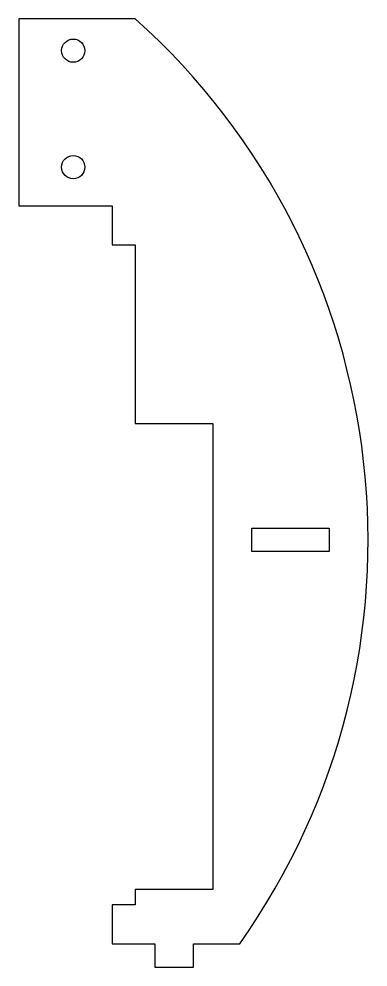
# Model space of a CAD drawing. Header units: millimetres. Extents: x 45 to 90, y -55 to 67.
import ezdxf

# ---------------------------------------------------------------- set-up
doc = ezdxf.new("R2010")
doc.units = ezdxf.units.MM

msp = doc.modelspace()

# ---------------------------------------------------------------- linework, layer by layer
msp.add_lwpolyline([(70, -45), (60, -45), (60, -47), (57, -47), (57, -52), (62.5, -52), (62.5, -55), (67.5, -55), (67.5, -52), (73.46, -52, 0.381283), (60, 67.08), (45, 67.08), (45, 43), (57, 43), (57, 38), (60, 38), (60, 15), (70, 15)], format="xyb", close=True)
msp.add_lwpolyline([(85, 1.5), (85, -1.5), (75, -1.5), (75, 1.5)], close=True)
for centre in [(52, 63), (52, 48)]:
    msp.add_circle(centre, 1.5)

doc.saveas('drawing.dxf')
